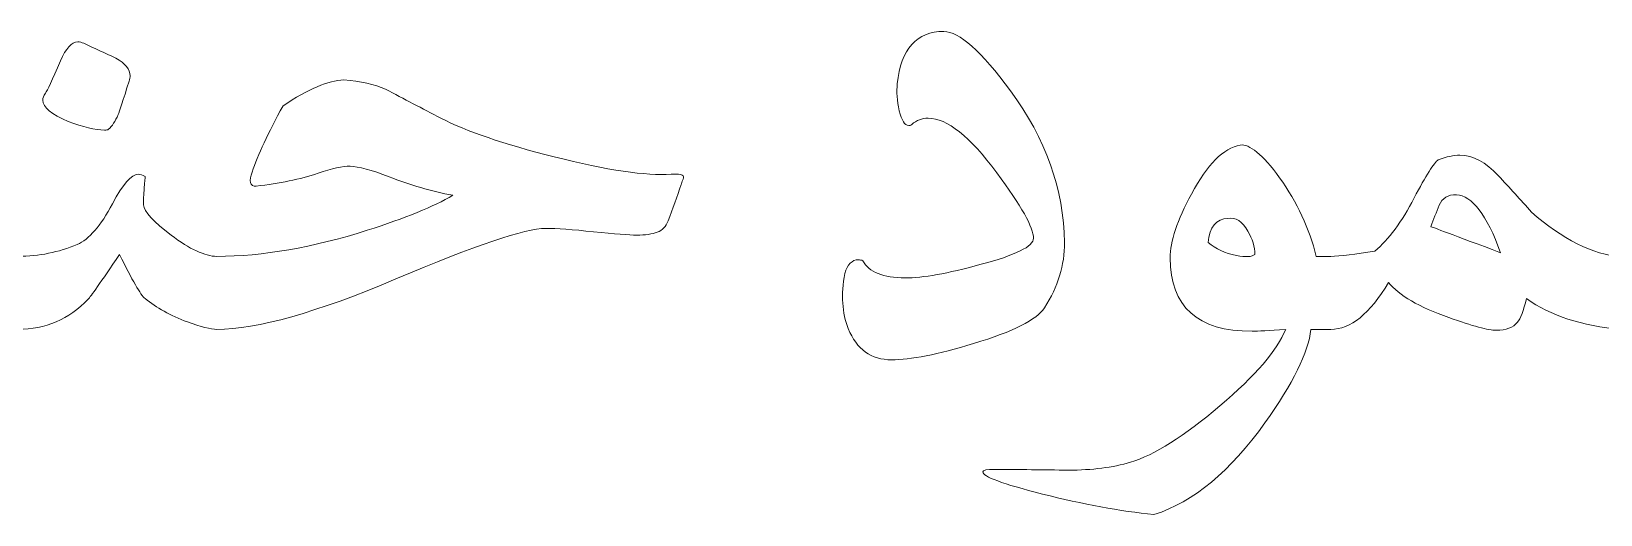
# Model space of a CAD drawing. Extents: x 990 to 1091, y 469 to 823.
# Drawn here: x 1077.397 to 1078.355, y 764.505 to 764.8 of the extents above; entities that cross this region are included whole.
import ezdxf

# ---------------------------------------------------------------- set-up
doc = ezdxf.new("R2010")
doc.units = 0
doc.header["$MEASUREMENT"] = 0
doc.layers.add('Dim', color=252, linetype='CONTINUOUS', lineweight=0)
doc.layers.add('UG-Khartosha', color=252, linetype='CONTINUOUS', lineweight=20)

# ---------------------------------------------------------------- blocks, each defined once
blk = doc.blocks.new('fghty')
at = {"layer": 'UG-Khartosha'}
for points, knots in [([(-276.7414, -80.8663), (-276.739, -80.844), (-276.729, -80.8328), (-276.7115, -80.8328), (-276.7115, -80.8328), (-276.7019, -80.8328), (-276.6877, -80.8454), (-276.6688, -80.8709)], [0.8421053, 0.8421053, 0.8421053, 0.8421053, 0.8947368, 0.8947368, 0.8947368, 0.8947369, 0.9473684, 0.9473684, 0.9473684, 0.9473684]), ([(-277.2777, -80.8517), (-277.2741, -80.8436), (-277.2704, -80.8395), (-277.2666, -80.8395), (-277.2666, -80.8395), (-277.2653, -80.8395), (-277.264, -80.8398), (-277.2626, -80.8404)], [0.5833333, 0.5833333, 0.5833333, 0.5833333, 0.6666667, 0.6666667, 0.6666667, 0.6666667, 0.75, 0.75, 0.75, 0.75]), ([(-277.2421, -80.8499), (-277.236, -80.8533), (-277.233, -80.8571), (-277.233, -80.8612), (-277.233, -80.8612), (-277.233, -80.8622), (-277.2332, -80.8633), (-277.2336, -80.8647)], [0.8333333, 0.8333333, 0.8333333, 0.8333333, 0.9166667, 0.9166667, 0.9166667, 0.9166667, 1, 1, 1, 1]), ([(-277.2726, -80.8904), (-277.2835, -80.886), (-277.289, -80.8815), (-277.289, -80.8769), (-277.289, -80.8769), (-277.289, -80.8755), (-277.2884, -80.874), (-277.2872, -80.8724)], [0.3333333, 0.3333333, 0.3333333, 0.3333333, 0.4166667, 0.4166667, 0.4166667, 0.4166667, 0.5, 0.5, 0.5, 0.5]), ([(-276.7321, -80.8924), (-276.7328, -80.893), (-276.7335, -80.8931), (-276.7341, -80.8931), (-276.7341, -80.8931), (-276.7366, -80.8931), (-276.7385, -80.89), (-276.7401, -80.8836)], [0.6842105, 0.6842105, 0.6842105, 0.6842105, 0.7368421, 0.7368421, 0.7368421, 0.7368421, 0.7894737, 0.7894737, 0.7894737, 0.7894737]), ([(-276.6776, -80.9234), (-276.6949, -80.9001), (-276.7096, -80.8884), (-276.7216, -80.8884), (-276.7216, -80.8884), (-276.7256, -80.8884), (-276.7291, -80.8897), (-276.7321, -80.8924)], [0.5789474, 0.5789474, 0.5789474, 0.5789474, 0.6315789, 0.6315789, 0.6315789, 0.631579, 0.6842105, 0.6842105, 0.6842105, 0.6842105]), ([(-277.2468, -80.8955), (-277.2474, -80.8959), (-277.2483, -80.896), (-277.2494, -80.896), (-277.2494, -80.896), (-277.2554, -80.896), (-277.2631, -80.8941), (-277.2726, -80.8904)], [0.1666667, 0.1666667, 0.1666667, 0.1666667, 0.25, 0.25, 0.25, 0.25, 0.3333333, 0.3333333, 0.3333333, 0.3333333]), ([(-276.3947, -80.915), (-276.3895, -80.9131), (-276.385, -80.9121), (-276.3809, -80.9121), (-276.3809, -80.9121), (-276.3724, -80.9121), (-276.3642, -80.9165), (-276.3563, -80.9252)], [0.6666667, 0.6666667, 0.6666667, 0.6666667, 0.7333333, 0.7333333, 0.7333333, 0.7333333, 0.8, 0.8, 0.8, 0.8]), ([(-277.2443, -80.9432), (-277.2376, -80.9306), (-277.2321, -80.9243), (-277.2279, -80.9243), (-277.2279, -80.9243), (-277.2266, -80.9243), (-277.2251, -80.9248), (-277.2234, -80.9257)], [0.5333333, 0.5333333, 0.5333333, 0.5333333, 0.6, 0.6, 0.6, 0.6, 0.6666667, 0.6666667, 0.6666667, 0.6666667]), ([(-276.6884, -80.9822), (-276.6655, -80.9762), (-276.6541, -80.9705), (-276.6541, -80.9653), (-276.6541, -80.9653), (-276.6541, -80.9585), (-276.6619, -80.9446), (-276.6776, -80.9234)], [0.4736842, 0.4736842, 0.4736842, 0.4736842, 0.5263158, 0.5263158, 0.5263158, 0.5263158, 0.5789474, 0.5789474, 0.5789474, 0.5789474]), ([(-276.4925, -81.0237), (-276.5033, -81.0245), (-276.5104, -81.0249), (-276.514, -81.0249), (-276.514, -81.0249), (-276.549, -81.0249), (-276.5665, -81.0093), (-276.5665, -80.9779), (-276.5665, -80.9779), (-276.5665, -80.9674), (-276.562, -80.9537), (-276.5529, -80.937)], [0.5555556, 0.5555556, 0.5555556, 0.5555556, 0.6111111, 0.6111111, 0.6111111, 0.6111111, 0.6666667, 0.6666667, 0.6666667, 0.6666667, 0.7222222, 0.7222222, 0.7222222, 0.7222222]), ([(-276.936, -80.9612), (-276.9494, -80.9597), (-276.9597, -80.959), (-276.9668, -80.959), (-276.9668, -80.959), (-276.9798, -80.959), (-277.0118, -80.9698), (-277.0627, -80.9914)], [0.16, 0.16, 0.16, 0.16, 0.2, 0.2, 0.2, 0.20000001, 0.24, 0.24, 0.24, 0.24]), ([(-276.8952, -80.9614), (-276.8985, -80.9627), (-276.9029, -80.9633), (-276.9084, -80.9633), (-276.9084, -80.9633), (-276.9133, -80.9633), (-276.9224, -80.9626), (-276.936, -80.9612)], [0.08, 0.08, 0.08, 0.08, 0.12, 0.12, 0.12, 0.12000001, 0.16, 0.16, 0.16, 0.16]), ([(-276.7751, -80.9879), (-276.7733, -80.982), (-276.7704, -80.9791), (-276.7663, -80.9791), (-276.7663, -80.9791), (-276.7653, -80.9791), (-276.7645, -80.9793), (-276.7635, -80.9797)], [0.2631579, 0.2631579, 0.2631579, 0.2631579, 0.3157895, 0.3157895, 0.3157895, 0.3157895, 0.3684211, 0.3684211, 0.3684211, 0.3684211]), ([(-276.7635, -80.9797), (-276.7595, -80.987), (-276.7505, -80.9907), (-276.7364, -80.9907), (-276.7364, -80.9907), (-276.725, -80.9907), (-276.709, -80.9879), (-276.6884, -80.9822)], [0.3684211, 0.3684211, 0.3684211, 0.3684211, 0.4210526, 0.4210526, 0.4210526, 0.4210526, 0.4736842, 0.4736842, 0.4736842, 0.4736842]), ([(-276.3441, -81.0192), (-276.3467, -81.0226), (-276.3512, -81.0243), (-276.3576, -81.0243), (-276.3576, -81.0243), (-276.3625, -81.0243), (-276.3727, -81.0216), (-276.3879, -81.0161)], [0.1333333, 0.1333333, 0.1333333, 0.1333333, 0.2, 0.2, 0.2, 0.2, 0.2666667, 0.2666667, 0.2666667, 0.2666667]), ([(-276.6925, -81.0328), (-276.7156, -81.0398), (-276.733, -81.0432), (-276.7451, -81.0432), (-276.7451, -81.0432), (-276.7581, -81.0432), (-276.7674, -81.0366), (-276.7728, -81.0232)], [0.1052632, 0.1052632, 0.1052632, 0.1052632, 0.1578947, 0.1578947, 0.1578947, 0.1578947, 0.2105263, 0.2105263, 0.2105263, 0.2105263]), ([(-276.6484, -81.1292), (-276.6739, -81.1227), (-276.6866, -81.1181), (-276.6866, -81.115), (-276.6866, -81.115), (-276.6866, -81.1139), (-276.6841, -81.1134), (-276.679, -81.1134)], [0.2222222, 0.2222222, 0.2222222, 0.2222222, 0.2777778, 0.2777778, 0.2777778, 0.2777778, 0.3333333, 0.3333333, 0.3333333, 0.3333333])]:
    blk.add_open_spline(points, degree=3, knots=knots, dxfattribs=at)
for points in [[(-277.2626, -80.8404), (-277.2559, -80.8436), (-277.249, -80.8468), (-277.2421, -80.8499)], [(-277.2872, -80.8724), (-277.2862, -80.8709), (-277.2829, -80.8639), (-277.2777, -80.8517)], [(-277.2336, -80.8647), (-277.2376, -80.8769), (-277.2399, -80.8841), (-277.2406, -80.8861)], [(-277.135, -80.8805), (-277.119, -80.8697), (-277.106, -80.8642), (-277.096, -80.8638)], [(-277.096, -80.8638), (-277.0853, -80.8648), (-277.0764, -80.8667), (-277.0694, -80.8697)], [(-276.7401, -80.8836), (-276.7415, -80.8771), (-276.742, -80.8714), (-276.7414, -80.8663)], [(-277.0694, -80.8697), (-277.0576, -80.876), (-277.0457, -80.8822), (-277.0339, -80.8884)], [(-276.6688, -80.8709), (-276.6462, -80.9015), (-276.6347, -80.934), (-276.6343, -80.9681)], [(-277.2406, -80.8861), (-277.2425, -80.8904), (-277.2446, -80.8935), (-277.2468, -80.8955)], [(-277.1548, -80.9229), (-277.1512, -80.912), (-277.1446, -80.8978), (-277.135, -80.8805)], [(-277.0339, -80.8884), (-277.0178, -80.8967), (-276.9936, -80.905), (-276.9612, -80.9132)], [(-276.5529, -80.937), (-276.5428, -80.9179), (-276.5323, -80.9075), (-276.5216, -80.9056)], [(-276.5216, -80.9056), (-276.5158, -80.9047), (-276.5074, -80.9117), (-276.4964, -80.9265)], [(-276.9612, -80.9132), (-276.9273, -80.9217), (-276.9023, -80.9254), (-276.8863, -80.9243)], [(-276.4102, -80.9395), (-276.4027, -80.9251), (-276.3974, -80.9169), (-276.3947, -80.915)], [(-277.2234, -80.9257), (-277.2234, -80.9266), (-277.2236, -80.9292), (-277.224, -80.9333)], [(-277.1559, -80.9296), (-277.1563, -80.928), (-277.1559, -80.9257), (-277.1548, -80.9229)], [(-277.1126, -80.9237), (-277.1241, -80.9275), (-277.1373, -80.9302), (-277.1522, -80.9319)], [(-277.092, -80.9192), (-277.0967, -80.919), (-277.1036, -80.9205), (-277.1126, -80.9237)], [(-277.0671, -80.9259), (-277.0783, -80.9216), (-277.0866, -80.9194), (-277.092, -80.9192)], [(-277.0262, -80.9378), (-277.0399, -80.9352), (-277.0536, -80.9312), (-277.0671, -80.9259)], [(-276.8863, -80.9243), (-276.8825, -80.9241), (-276.8802, -80.9243), (-276.8792, -80.9249)], [(-276.8787, -80.9274), (-276.8794, -80.9292), (-276.8798, -80.9304), (-276.8798, -80.9308)], [(-276.8792, -80.9249), (-276.8783, -80.9254), (-276.8781, -80.9262), (-276.8787, -80.9274)], [(-276.4964, -80.9265), (-276.4851, -80.9423), (-276.4773, -80.9591), (-276.473, -80.9769)], [(-276.3563, -80.9252), (-276.349, -80.9329), (-276.342, -80.9407), (-276.335, -80.9486)], [(-277.224, -80.9333), (-277.2243, -80.9374), (-277.2245, -80.941), (-277.2245, -80.9438)], [(-277.1522, -80.9319), (-277.1543, -80.9321), (-277.1555, -80.9313), (-277.1559, -80.9296)], [(-277.081, -80.9602), (-277.0567, -80.9525), (-277.0385, -80.945), (-277.0262, -80.9378)], [(-276.8798, -80.9308), (-276.8826, -80.9387), (-276.8855, -80.9465), (-276.8883, -80.9542)], [(-276.3831, -80.9375), (-276.3886, -80.9373), (-276.3922, -80.9395), (-276.3941, -80.9442)], [(-276.3548, -80.9746), (-276.3637, -80.9502), (-276.3731, -80.9379), (-276.3831, -80.9375)], [(-277.2669, -80.9693), (-277.2594, -80.966), (-277.2518, -80.9574), (-277.2443, -80.9432)], [(-277.2245, -80.9438), (-277.224, -80.9483), (-277.2181, -80.9548), (-277.2067, -80.9633)], [(-276.4353, -80.9735), (-276.4265, -80.9661), (-276.4181, -80.9548), (-276.4102, -80.9395)], [(-276.3941, -80.9442), (-276.396, -80.9488), (-276.3977, -80.9533), (-276.3995, -80.9579)], [(-276.335, -80.9486), (-276.3151, -80.9659), (-276.2959, -80.9755), (-276.2774, -80.9775)], [(-276.8883, -80.9542), (-276.8896, -80.9578), (-276.892, -80.9602), (-276.8952, -80.9614)], [(-276.5295, -80.9526), (-276.537, -80.9529), (-276.5413, -80.9581), (-276.5422, -80.9681)], [(-276.5168, -80.9608), (-276.5203, -80.9545), (-276.5246, -80.9518), (-276.5295, -80.9526)], [(-276.3995, -80.9579), (-276.3993, -80.9579), (-276.3844, -80.9635), (-276.3548, -80.9746)], [(-277.2067, -80.9633), (-277.1948, -80.9723), (-277.1851, -80.9769), (-277.1774, -80.9769)], [(-277.1774, -80.9769), (-277.1481, -80.9769), (-277.116, -80.9713), (-277.081, -80.9602)], [(-276.6343, -80.9681), (-276.6341, -80.9824), (-276.6384, -80.9964), (-276.6471, -81.0099)], [(-276.5422, -80.9681), (-276.5373, -80.9722), (-276.5313, -80.9749), (-276.5241, -80.9763)], [(-276.5122, -80.9757), (-276.5122, -80.9708), (-276.5138, -80.9658), (-276.5168, -80.9608)], [(-277.3048, -80.9769), (-277.2914, -80.9769), (-277.2787, -80.9743), (-277.2669, -80.9693)], [(-277.2398, -80.9757), (-277.2518, -80.9935), (-277.2586, -81.0029), (-277.2598, -81.0043)], [(-277.2234, -81.004), (-277.2263, -81.0016), (-277.2317, -80.9921), (-277.2398, -80.9757)], [(-276.5241, -80.9763), (-276.5181, -80.9775), (-276.5142, -80.9773), (-276.5122, -80.9757)], [(-276.473, -80.9769), (-276.473, -80.9769), (-276.4636, -80.9769), (-276.4636, -80.9769)], [(-276.4636, -80.9769), (-276.4574, -80.9769), (-276.448, -80.9757), (-276.4353, -80.9735)], [(-276.7728, -81.0232), (-276.7768, -81.0132), (-276.7775, -81.0015), (-276.7751, -80.9879)], [(-277.0627, -80.9914), (-277.1135, -81.0129), (-277.1517, -81.0237), (-277.1774, -81.0237)], [(-276.4266, -80.9937), (-276.4386, -81.0137), (-276.451, -81.0237), (-276.4636, -81.0237)], [(-276.3879, -81.0161), (-276.4071, -81.0094), (-276.42, -81.0019), (-276.4266, -80.9937)], [(-277.2598, -81.0043), (-277.2723, -81.0173), (-277.2872, -81.0237), (-277.3048, -81.0237)], [(-277.1963, -81.0189), (-277.2072, -81.0148), (-277.2162, -81.0098), (-277.2234, -81.004)], [(-276.3381, -81.004), (-276.3401, -81.0117), (-276.342, -81.0168), (-276.3441, -81.0192)], [(-276.2774, -81.0237), (-276.3028, -81.0215), (-276.3231, -81.0149), (-276.3381, -81.004)], [(-277.1774, -81.0237), (-277.1813, -81.0237), (-277.1876, -81.0221), (-277.1963, -81.0189)], [(-276.6471, -81.0099), (-276.652, -81.0175), (-276.6671, -81.0251), (-276.6925, -81.0328)], [(-276.5347, -81.0727), (-276.5118, -81.0533), (-276.4978, -81.037), (-276.4925, -81.0237)], [(-276.4763, -81.0237), (-276.4781, -81.0384), (-276.4878, -81.0584), (-276.5058, -81.0836)], [(-276.4636, -81.0237), (-276.4636, -81.0237), (-276.4763, -81.0237), (-276.4763, -81.0237)], [(-276.592, -81.1088), (-276.5767, -81.1043), (-276.5577, -81.0922), (-276.5347, -81.0727)], [(-276.5058, -81.0836), (-276.5279, -81.1145), (-276.5516, -81.1342), (-276.5769, -81.1424)], [(-276.6318, -81.1139), (-276.6165, -81.1139), (-276.6033, -81.1122), (-276.592, -81.1088)], [(-276.679, -81.1134), (-276.6634, -81.1135), (-276.6476, -81.1137), (-276.6318, -81.1139)], [(-276.5769, -81.1424), (-276.5985, -81.1402), (-276.6223, -81.1357), (-276.6484, -81.1292)]]:
    blk.add_open_spline(points, degree=3, dxfattribs=at)

msp = doc.modelspace()

# ---------------------------------------------------------------- block references
at = {"layer": 'Dim', "linetype": 'Continuous', "xscale": 0.952857142857144, "yscale": 0.952857142857144, "zscale": 0.952857142857144}
msp.add_blockref('fghty', (1341.62071, 841.82174), dxfattribs=at)

doc.saveas('drawing.dxf')
